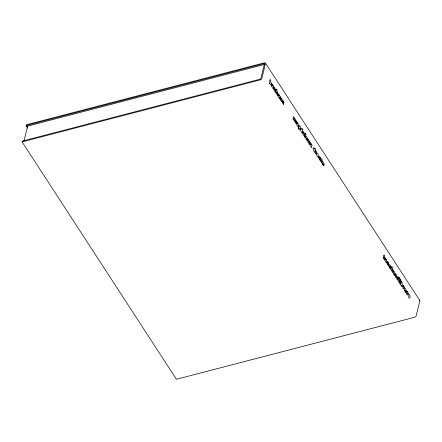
<?xml version="1.0" encoding="UTF-8"?>
<svg xmlns="http://www.w3.org/2000/svg" width="442" height="442" viewBox="0 0 442 442"><rect width="100%" height="100%" fill="white"/><g stroke="black" fill="none" stroke-linecap="round" stroke-linejoin="round"><path stroke-width="0.66" d="M26.106 125.567L26.293 124.793L264.741 62.725L265.548 63.245L419.9 300.643L416.088 316.174L414.9 317.207L176.452 379.275L22.1 141.871L22.293 141.097L260.736 79.03L264.554 63.504L26.106 125.567L27.747 128.092M23.962 140.981L27.619 126.097M265.548 63.245L261.736 78.77L260.548 79.809L22.1 141.871M26.619 126.357L264.399 64.471M419.093 300.129L419.9 300.643M307.77 139.12L307.66 140.18L306.383 138.49A0.657 0.282 75.4 0 0 306.599 139.236L307.533 140.484L306.787 140.241L305.969 138.849L305.759 137.462L306.14 136.506A1.746 0.74 75.4 0 1 306.654 136.655L307.77 139.12M324.074 164.192L323.964 165.258L322.688 163.568A0.657 0.282 75.4 0 0 322.903 164.313L323.837 165.562L323.091 165.319L322.273 163.921L322.063 162.54L322.445 161.579A1.746 0.74 75.4 0 1 322.958 161.733L324.074 164.192M395.358 274.001L395.242 275.112L393.91 273.349A0.685 0.293 75.4 0 0 394.137 274.128L395.109 275.427L394.336 275.173L393.485 273.72L393.264 272.283L393.662 271.289A1.818 0.773 75.4 0 1 394.198 271.449L395.358 274.001M406.474 291.101L406.358 292.206L405.027 290.449A0.685 0.293 75.4 0 0 405.253 291.228L406.226 292.527L405.452 292.272L404.601 290.819L404.38 289.383L404.778 288.383A1.818 0.773 75.4 0 1 405.314 288.543L406.474 291.101M316.638 154.081L316.671 154.799A1.84 0.779 75.4 0 0 316.975 155.86L317.732 156.998A1.79 0.757 75.4 0 0 318.5 156.882L318.638 156.092A1.729 0.735 75.4 0 0 318.351 154.672C318.251 153.755 316.693 152.429 316.638 154.081M408.038 294.88L408.065 295.626A1.912 0.812 75.4 0 0 408.386 296.731L409.17 297.919A1.862 0.79 75.4 0 0 409.552 298.112A1.823 0.773 75.4 0 0 409.961 297.798L410.115 296.974A1.801 0.762 75.4 0 0 409.817 295.499C409.712 294.538 408.093 293.162 408.038 294.88M388.888 265.493L388.91 266.195A1.751 0.746 75.4 0 0 389.231 267.277L390.153 268.642A1.724 0.729 75.4 0 0 390.695 268.692C389.568 267.747 388.96 263.714 391.004 267.625L390.629 265.913L389.761 264.659L389.203 264.598L388.888 265.493M283.206 103.196L282.024 101.522C285.388 109.599 282.427 98.494 283.394 102.108L284.013 102.936C284.178 102.141 282.825 99.356 282.327 100.798A1.072 0.453 75.4 0 0 282.504 101.666L283.206 103.196M319.804 159.153L318.627 157.49C321.969 165.512 319.03 154.485 319.986 158.07L320.605 158.899C320.765 158.109 319.422 155.341 318.931 156.772A1.061 0.453 75.4 0 0 319.102 157.634L319.804 159.153M387.993 264.272L386.772 262.542C390.247 270.88 387.192 259.421 388.187 263.15L388.827 264.007C388.993 263.183 387.601 260.31 387.087 261.797A1.105 0.47 75.4 0 0 387.269 262.692L387.993 264.272M320.776 160.976L321.627 163.021L321.478 161.573L321.693 160.695L322.036 161.225L322.207 160.534L321.864 160.004L322.091 159.065L321.345 158.584L320.831 159.374L320.776 160.976M383.358 257.476L384.247 259.603L384.087 258.095L384.313 257.183L384.673 257.736L384.849 257.017L384.49 256.465L384.728 255.493L383.949 254.99L383.418 255.813L383.358 257.476M271.46 83.715C271.626 85.698 269.797 84.803 269.929 83.361L269.841 83.726L269.25 82.82L270.09 79.383L270.731 80.367C269.824 81.632 271.802 82.278 271.46 83.715M402.855 285.665C403.021 287.714 401.137 286.792 401.275 285.3L401.181 285.681L400.574 284.742L401.441 281.2L402.098 282.211C401.165 283.521 403.203 284.184 402.855 285.665M271.449 85.295L271.626 86.483L273.184 88.875L273.554 86.682L273.261 85.549L272.073 84.024L271.775 84.251L272.896 86.14L271.869 85.079L271.449 85.295M277.808 95.08L277.99 96.268L279.548 98.66L279.913 96.466L279.62 95.334L278.438 93.803L278.134 94.035L279.256 95.925L278.233 94.864L277.808 95.08M296.212 123.047L296.389 124.23L297.936 126.6L298.295 124.429L298.007 123.301L296.831 121.782L296.532 122.014L297.648 123.887L296.626 122.837L296.212 123.047M298.157 127.191C298.024 129.876 300.892 131.71 300.566 127.241L299.974 126.34L299.886 126.705C299.344 123.103 297.3 126.909 299.195 128.241L299.184 128.937L298.157 127.191M302.521 132.76L302.704 133.943L304.245 136.313L304.61 134.136L304.323 133.009L303.146 131.495L302.847 131.727L303.963 133.6L302.941 132.55L302.521 132.76M309.886 144.086L310.069 145.269L311.61 147.639L311.975 145.468L311.687 144.341L310.511 142.821L310.212 143.053L311.328 144.926L310.306 143.877L309.886 144.086M384.612 259.261L384.8 260.487L386.407 262.957L386.783 260.697L386.479 259.52L385.258 257.946L384.949 258.183L386.109 260.134L385.048 259.04L384.612 259.261M273.703 88.422C273.173 89.571 274.565 90.488 274.631 91.102L275.222 92.008L275.836 89.522L275.2 88.549C275.112 91.494 273.609 89.157 274.725 87.814L274.09 86.836L273.703 88.422M277.803 93.212L277.349 95.279L276.714 94.301C277.83 92.958 276.327 90.621 276.239 93.566L275.604 92.599L276.449 89.162L277.079 90.135C276.051 91.439 278.051 91.814 277.803 93.212M280.062 98.207C279.537 99.356 280.924 100.273 280.996 100.881L281.582 101.793L282.195 99.301L281.565 98.328C281.471 101.279 279.968 98.942 281.084 97.599L280.449 96.621L280.062 98.207M300.566 128.915L300.659 130.738L302.057 132.943L302.897 129.534L302.262 128.561L301.974 129.744A1.337 0.569 75.4 0 0 301.704 128.942L300.991 128.274L300.566 128.915M309.886 142.236L309.433 144.285L308.803 143.313C309.908 141.981 308.417 139.666 308.328 142.589L307.698 141.622L308.306 139.153L309.886 142.236M313.196 148.335L313.284 150.158L314.687 152.363L315.522 148.96L314.886 147.982L314.599 149.164A1.337 0.569 75.4 0 0 314.328 148.363L313.621 147.694L313.196 148.335M393.176 270.515L392.706 272.648L392.054 271.637C393.203 270.25 391.651 267.841 391.557 270.88L390.905 269.88L391.778 266.333L392.43 267.338C391.363 268.681 393.43 269.073 393.176 270.515M397.551 277.245L397.082 279.377L396.43 278.366C397.585 276.985 396.026 274.576 395.938 277.615L395.286 276.609L395.916 274.04L397.551 277.245M296.201 121.202L295.753 123.246L295.123 122.279C296.234 120.975 294.753 118.616 294.676 121.589L294.046 120.622C295.112 119.279 293.703 117.003 293.604 119.942L292.974 118.975L293.582 116.506L294.168 117.406C294.538 118.533 296.029 119.66 296.201 121.202M305.405 133.396L304.566 136.805L305.195 137.771L306.035 134.362L305.405 133.396M315.682 150.495L315.074 152.965L315.704 153.932L316.201 152.446L316.588 152.926L316.947 152.551L315.682 150.495M399.275 277.869L398.408 281.41L399.06 282.416L399.933 278.874L399.275 277.869M400.132 280.526L399.502 283.095L400.154 284.096L400.784 281.532L400.132 280.526M400.369 279.548L400.203 280.222L400.855 281.222L401.021 280.554L400.369 279.548M403.391 285.543L402.761 288.112L403.419 289.123L403.938 287.576L404.342 288.073L404.712 287.681C404.773 286.841 403.673 286.98 404.005 286.482L403.391 285.543M407.038 291.151L406.408 293.72L407.06 294.726L407.579 293.179L407.983 293.681L408.358 293.289C408.419 292.449 407.32 292.587 407.646 292.09L407.038 291.151M398.75 276.974L397.264 279.731L397.59 280.239L399.082 277.482L398.75 276.974"/></g></svg>
